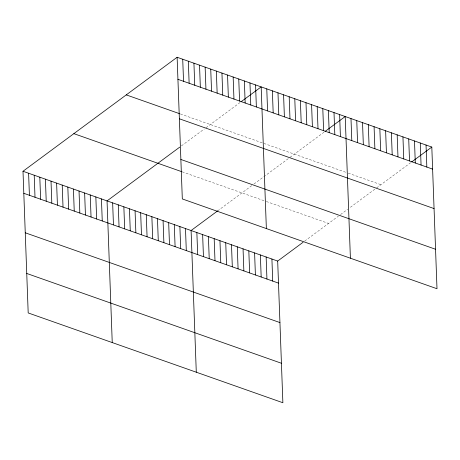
<?xml version="1.0" encoding="UTF-8"?>
<svg xmlns="http://www.w3.org/2000/svg" width="460" height="460" viewBox="0 0 460 460"><rect width="100%" height="100%" fill="white"/><g stroke="black" fill="none" stroke-linecap="round" stroke-linejoin="round"><path stroke-width="0.34" stroke-dasharray="2.3 1.72" d="M181.378 145.918L204.303 128.961M205.942 127.748L239.976 102.574M217.58 210.933L251.775 185.639M253.96 184.029L263.241 177.163M263.787 176.761L288.892 158.188M289.984 157.377L324.018 132.204M304.704 241.074L338.37 216.171M340.549 214.555L347.651 209.306M350.376 207.287L374.94 189.117M376.579 187.91L410.613 162.736M180.423 113.982L263.223 143.175M263.844 143.393L346.305 172.465M348.231 173.144L380.943 184.678M182.183 171.839L265.04 201.049M266.323 201.503L328.543 223.439"/><path stroke-width="0.69" d="M303.111 242.247L277.685 261.061L282.877 402.736L28.192 312.938L23 171.264L177.123 57.264L431.808 147.062L437 288.736L182.315 198.939L177.123 57.264M179.739 147.125L107.048 200.899L112.24 342.573M241.034 101.787L261.165 86.9L266.363 228.574M217.58 210.933L191.09 230.529L196.288 372.203M325.082 131.422L345.213 116.529L350.405 258.204M411.671 161.949L431.808 147.062M177.928 79.31L432.613 169.107M126.258 94.886L179.802 113.764M179.377 118.789L434.062 208.581M180.866 159.465L435.551 249.257M73.859 133.647L181.562 171.62M23 171.264L277.685 261.061M23.811 193.309L278.49 283.107M25.254 232.789L279.939 322.581M26.749 273.464L281.434 363.256M426.035 145.026L426.84 167.072M420.262 142.991L421.067 165.036M414.489 140.955L415.294 163.001M408.716 138.92L409.521 160.965M402.943 136.885L403.748 158.93M397.17 134.849L397.975 156.894M391.397 132.813L392.202 154.859M385.624 130.778L386.429 152.823M379.851 128.743L380.656 150.788M374.078 126.707L374.883 148.752M368.305 124.671L369.11 146.717M362.532 122.636L363.337 144.681M356.759 120.6L357.564 142.646M350.986 118.565L351.796 140.61M339.612 114.551L340.417 136.603M334.006 112.579L334.817 134.625M328.405 110.601L329.21 132.647M322.799 108.629L323.61 130.674M317.199 106.651L318.004 128.696M311.592 104.679L312.403 126.724M305.992 102.701L306.797 124.746M300.386 100.723L301.197 122.774M294.785 98.751L295.596 120.796M289.185 96.772L289.99 118.824M283.578 94.8L284.389 116.846M277.978 92.822L278.783 114.868M272.372 90.85L273.183 112.895M266.771 88.872L267.576 110.917M271.912 259.026L272.717 281.071M266.139 256.99L266.944 279.036M255.564 84.922L256.37 106.967M260.366 254.955L261.171 277M249.958 82.944L250.769 104.995M254.593 252.919L255.403 274.965M244.358 80.971L245.168 103.017M248.82 250.884L249.63 272.93M238.757 78.993L239.562 101.039M243.047 248.848L243.857 270.894M233.151 77.021L233.962 99.067M237.274 246.813L238.084 268.858M227.55 75.043L228.355 97.089M231.501 244.777L232.311 266.823M221.944 73.071L222.755 95.116M225.728 242.742L226.538 264.787M216.344 71.093L217.149 93.138M219.955 240.706L220.765 262.752M210.737 69.121L211.548 91.166M214.182 238.671L214.992 260.716M205.137 67.143L205.948 89.188M208.409 236.636L209.219 258.681M199.531 65.165L200.341 87.216M202.636 234.6L203.446 256.645M193.93 63.192L194.741 85.238M196.863 232.564L197.673 254.61M188.33 61.214L189.135 83.26M182.723 59.242L183.534 81.288M185.489 228.551L186.294 250.602M179.883 226.579L180.694 248.624M174.282 224.601L175.093 246.646M168.676 222.628L169.487 244.674M163.076 220.65L163.886 242.696M157.475 218.678L158.28 240.724M151.869 216.7L152.68 238.746M146.268 214.722L147.073 236.773M140.662 212.75L141.473 234.795M135.062 210.772L135.867 232.823M129.455 208.8L130.266 230.845M123.855 206.822L124.666 228.867M118.254 204.849L119.059 226.895M112.648 202.871L113.459 224.917M101.441 198.921L102.252 220.967M95.841 196.943L96.646 218.994M90.235 194.971L91.045 217.016M84.634 192.993L85.439 215.038M79.028 191.021L79.839 213.066M73.427 189.043L74.238 211.088M67.827 187.07L68.632 209.116M62.221 185.092L63.032 207.138M56.62 183.12L57.425 205.166M51.014 181.142L51.825 203.188M45.413 179.164L46.218 201.215M39.807 177.192L40.618 199.237M34.207 175.214L35.012 197.259M28.601 173.242L29.411 195.287"/></g></svg>
